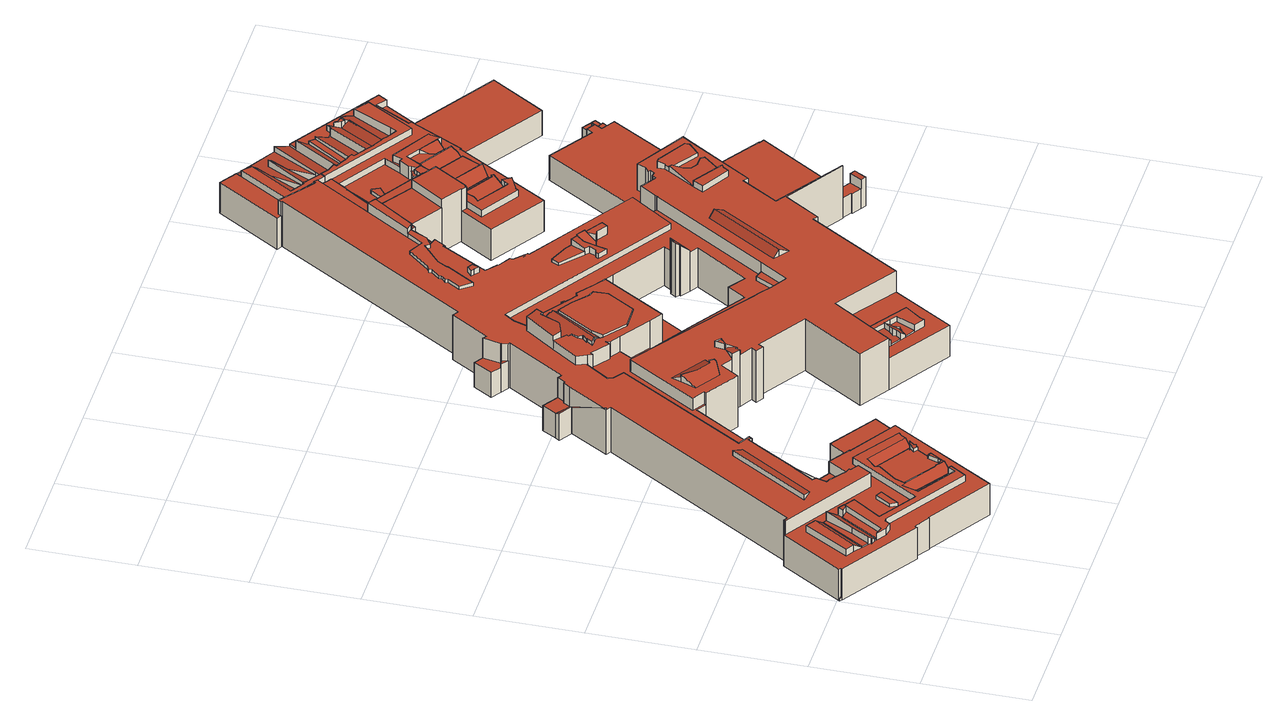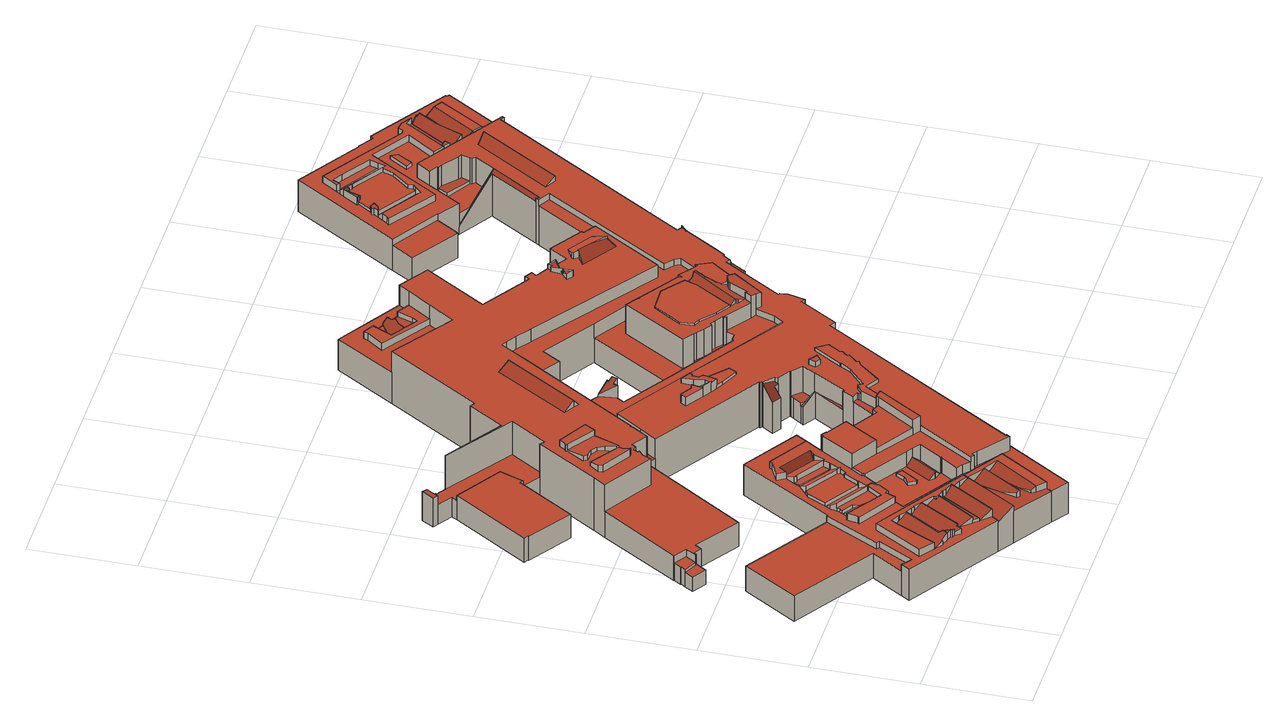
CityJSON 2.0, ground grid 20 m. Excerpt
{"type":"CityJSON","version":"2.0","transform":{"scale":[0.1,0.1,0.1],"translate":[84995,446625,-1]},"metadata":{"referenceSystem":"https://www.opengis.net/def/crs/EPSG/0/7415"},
"CityObjects":{
"building1":{"type":"Building","attributes":{"b3_bag_bag_overlap":0,"b3_dak_type":"slanted","b3_h_dak_50p":8.02,"b3_h_dak_70p":9.38,"b3_h_dak_max":13.81,"b3_h_dak_min":0.42,"b3_h_maaiveld":-0.437,"b3_kas_warenhuis":false,"b3_mutatie_ahn3_ahn4":false,"b3_opp_buitenmuur":9212.99,"b3_opp_dak_plat":9218.16,"b3_opp_dak_schuin":928.21,"b3_opp_grond":7167.7,"b3_opp_scheidingsmuur":0.06,"b3_reconstructie_onvolledig":false,"b3_rmse_lod12":2.47,"b3_rmse_lod13":1.22,"b3_rmse_lod22":0.344,"b3_val3dity_lod12":"[]","b3_val3dity_lod13":"[]","b3_val3dity_lod22":"[104,203]","b3_volume_lod12":66561.06,"b3_volume_lod13":62971.1,"b3_volume_lod22":58306.85,"geconstateerd":false,"oorspronkelijkbouwjaar":1928,"status":"Pand in gebruik"},"children":["building1-1"]},
"building1-1":{"type":"BuildingPart","parents":["building1"],"geometry":[{"type":"MultiSurface","lod":"2.2","boundaries":[[[0,1,2,3,4,5,6,7,8,9,10,11,12,13,14,15,16,17,18,19,20,21,22,23,24,25,26,27,28,29,30,31,32,33,34,35,36,37,38,39,40,41,42,43,44,45,46,47,48,49,50,51,52,53,54,55,56,57,58,59,60,61,62,63,64,65,66,67,68,69,70,71,72,73,74,75,76,77,78,79,80,81,82,83,84,85,86,87,88,89,90,91,92,93,94,95,96,97,98,99,100,101,102,103,104,105,106,107,108,109,110,111,112,113,114,115,116,117,118,119,120,121,122,123,124,125,126,127,128],[129,130,131,132,133,134,135,136,137,138,139,140,141,142]],[[143,144,145,146]],[[147,30,29,148,149]],[[149,148,150,151]],[[152,24,23,153]],[[154,155,156,157]],[[158,159,160,161,162]],[[163,11,10,161]],[[164,12,11,163]],[[162,161,10,9,165]],[[165,9,8,166]],[[166,8,7,167]],[[168,169,170,171]],[[172,173,174,175]],[[176,177,178,179]],[[167,7,6,180]],[[181,182,183,184]],[[184,183,185]],[[186,187,188,189]],[[190,191,187,186]],[[192,193,194,195]],[[196,197,198,199,200]],[[201,202,198,197]],[[203,127,126,204]],[[204,126,125,205]],[[206,1,0,207]],[[205,125,124,208]],[[209,210,211,212,213]],[[214,121,120,215,216]],[[217,208,124,123,218]],[[215,120,119,219]],[[219,119,118,220]],[[220,118,117,221]],[[222,223,224,225]],[[226,227,228,229]],[[229,228,230,231]],[[232,233,159,158]],[[207,0,128,234,235]],[[236,237,238,239]],[[240,77,76,241]],[[242,106,105,243]],[[244,245,246,247]],[[248,249,250,251]],[[251,250,252,253]],[[243,105,104,254]],[[254,104,103,255]],[[256,97,96,257]],[[258,259,257,260]],[[261,262,263,264]],[[264,263,99,98,265]],[[266,267,268,269]],[[253,252,270,271]],[[272,273,274,275]],[[276,100,99,263]],[[277,278,279,280]],[[281,282,283,284]],[[285,92,91,282,281]],[[265,98,97,256]],[[286,94,93,287]],[[287,93,92,285]],[[284,283,288,289,290]],[[291,84,83,292]],[[293,90,89,294]],[[295,296,297]],[[296,82,81,298]],[[299,300,301]],[[302,303,304,305]],[[306,307,308]],[[195,194,308]],[[78,307,306]],[[309,310,311]],[[312,313,314]],[[223,315,314]],[[316,317,318]],[[319,320,318,321]],[[322,58,57,323]],[[323,57,56,324]],[[325,68,67,326]],[[327,69,68,325]],[[328,329,70,69,327]],[[330,331,142,141,332]],[[333,334,335,336]],[[337,64,63,338]],[[339,340,341,342]],[[343,344,340,339]],[[326,67,66,345]],[[346,347,348,349]],[[349,348,140,139,350]],[[351,352,353]],[[354,355,356,357,358]],[[358,357,359]],[[360,324,56,55,361,362]],[[363,364,365,366]],[[367,49,48,368]],[[368,48,47,369]],[[369,47,46,370]],[[370,46,45,371]],[[371,45,44,372]],[[373,41,40,374]],[[375,43,42,376,377]],[[377,376,378,379,380]],[[381,39,38,382]],[[382,38,37,383]],[[384,385,386,387]],[[388,374,40,39,381]],[[151,150,32,31,389]],[[389,31,30,147]],[[390,35,34,391]],[[383,37,36,392]],[[393,25,24,152]],[[394,395,396,397]],[[398,399,400,401]],[[402,403,399,398,404]],[[405,135,134,347,346]],[[406,129,142,331]],[[350,139,138,407]],[[408,409,364,363]],[[410,137,136,411]],[[412,406,413,414,415]],[[411,136,135,405]],[[416,132,131,417]],[[417,131,130,418]],[[310,309,419]],[[420,421,422,423,424]],[[425,426,427,428]],[[429,133,132,416]],[[347,134,133,429]],[[430,431,432,433]],[[433,432,237,236]],[[407,138,137,410]],[[434,247,246,435,436]],[[437,13,12,164]],[[438,14,13,437,439]],[[439,437,160,159]],[[440,21,20,441]],[[442,440,395,394]],[[443,444,445,446,447]],[[448,449,450]],[[445,444,450]],[[451,452,453,454,455]],[[456,457,458,459]],[[338,63,62,460]],[[460,62,61,461]],[[462,463,259,258]],[[464,367,465,466]],[[467,468,50,49,367,464]],[[469,470,471,472]],[[473,71,70,329]],[[474,109,108,475]],[[476,477,317,316]],[[478,479,480]],[[481,482,483,484]],[[485,486,487]],[[484,488,487]],[[489,490,262,261,491]],[[492,322,315,223,222]],[[493,494,53,52,495]],[[496,497,498,499,500]],[[501,502,503,504]],[[505,506,507,508]],[[509,510,511,512]],[[513,514,515,516]],[[517,518,519,520]],[[521,522,523]],[[216,215,523]],[[524,525,208,217]],[[271,270,526,527]],[[528,529,526,270]],[[530,531,532]],[[533,111,110,534]],[[535,51,50,468]],[[536,537,538,539]],[[540,541,542,543,538]],[[544,545,546,547]],[[548,549,550,551]],[[551,550,545,544]],[[482,101,100,276,552]],[[553,337,554,555]],[[468,467,556]],[[557,558,531,530]],[[559,560,561,562]],[[562,561,563,564]],[[565,566,567,568]],[[569,570,571,572]],[[573,574,570,569]],[[575,576,577,578]],[[579,580,581]],[[578,577,581]],[[582,583,506,505]],[[584,585,586,587]],[[588,589,590,591]],[[592,593,589,588]],[[235,234,525,524]],[[234,128,127,203]],[[594,595,596,597]],[[376,42,41,373]],[[598,599,600,601]],[[602,60,59,603]],[[461,61,60,602]],[[604,605,606]],[[539,538,543,606]],[[379,378,607,608,609]],[[428,427,610,611]],[[612,221,117,116,227,226]],[[280,279,613,614]],[[615,616,617,618,619,620]],[[621,548,622,623]],[[624,625,626,627]],[[307,78,77,240]],[[628,629,630]],[[466,465,631,632]],[[475,108,107,633,634]],[[635,636,637,638]],[[638,637,639,640,641]],[[436,435,642,643,409,408]],[[409,643,644,645]],[[171,170,225,646]],[[646,225,224,647,648]],[[649,650,651,652]],[[653,654,655,656]],[[502,501,657]],[[357,356,249,248]],[[658,659,660,661]],[[662,663,664,665]],[[665,664,666,667]],[[667,666,668,669]],[[663,670,671,660]],[[472,471,670,663,662]],[[672,673,674,675]],[[676,677,678]],[[679,680,245,244]],[[681,682,683,684]],[[685,686,687,688]],[[689,690,547,691]],[[691,547,546,692,693]],[[694,695,696,697]],[[698,699,700,682,681]],[[701,702,703,704,705]],[[706,707,708,709]],[[709,708,710,711]],[[712,713,714,715]],[[716,717,718,713,712,719]],[[591,590,720,721]],[[722,723,724,725]],[[726,727,695,694]],[[728,729,616,615]],[[608,607,617,616]],[[512,511,730,731,732]],[[732,731,733,734]],[[731,730,735,156]],[[736,737,738,739]],[[740,741,742,576,575]],[[719,712,210,209]],[[693,692,743,744,745]],[[746,747,748,741,740]],[[455,454,749,750]],[[633,107,106,242]],[[751,752,477,476]],[[753,754,748,747]],[[725,724,747,746]],[[744,743,755,756]],[[754,757,486,758]],[[759,611,610,431,430]],[[760,761,762,678,763]],[[764,65,64,337,553]],[[765,766,767,683]],[[175,174,768,769]],[[770,771,639,637]],[[772,277,773,774]],[[774,773,771,770]],[[775,390,776,777]],[[641,640,614,778]],[[459,458,566,565]],[[779,780,781,782]],[[385,384,783,279]],[[783,384,784,785]],[[786,787,686,685]],[[758,486,485,742,741]],[[788,789,560,559]],[[790,521,791,792]],[[793,794,707,706]],[[795,796,797,798]],[[799,800,690,689]],[[552,276,541,540]],[[801,802,599,598]],[[803,804,805,806]],[[807,808,809,810]],[[239,238,811,812]],[[813,814,815]],[[200,199,815]],[[814,816,650,649,817]],[[818,806,805,819,820]],[[821,822,823,824]],[[825,826,827,822,821]],[[828,102,101,482,481]],[[829,830,831,832]],[[833,603,59,58,322,492]],[[555,554,603,833]],[[449,448,834,835,836]],[[837,838,457,456]],[[835,834,144,143]],[[839,447,446,840,841]],[[841,840,842,843]],[[844,845,846,847]],[[848,843,842,849,850]],[[851,726,852]],[[850,849,852]],[[282,91,90,293]],[[853,854,344,343]],[[855,856,854,853]],[[857,858,859,860,856,855]],[[860,861,856]],[[862,863,355,354]],[[864,865,866,863,862]],[[424,423,867,868]],[[812,811,869,870]],[[777,776,871,872]],[[872,871,441,873]],[[874,875,273,272]],[[415,414,804,803]],[[387,386,444,443]],[[876,877,878]],[[879,880,881]],[[882,883,881]],[[810,809,884,885,886]],[[886,885,887,888]],[[889,890,490,489]],[[623,622,884,809]],[[891,892,893,894]],[[890,889,895]],[[896,893,895]],[[292,83,82,296,295]],[[897,898,899,900]],[[901,291,898,897]],[[902,72,71,473]],[[903,902,904,905]],[[905,904,329,328]],[[894,893,896,906,605,604]],[[907,536,798,908]],[[909,910,800,799]],[[911,912,913,914]],[[915,114,113,916]],[[917,918,115,114,915]],[[495,52,51,535]],[[673,672,919]],[[363,247,434]],[[920,921,922,923,924]],[[924,923,529,925]],[[926,927,928,929]],[[642,435,929]],[[930,931,932,933,934]],[[934,933,787,786]],[[619,618,932,931]],[[518,935,936,937]],[[938,939,940]],[[937,936,940]],[[941,942,585,584]],[[652,651,942,941]],[[361,55,54,943]],[[362,361,944,945]],[[946,947,948]],[[870,869,494,493]],[[943,54,53,494]],[[949,950,951,952]],[[953,954,955]],[[956,957,955]],[[954,953,699,698]],[[958,959,960,961]],[[961,960,677,676]],[[962,963,964,959,958]],[[321,318,964,963]],[[965,966,963,962]],[[928,927,966,965]],[[927,926,320,319]],[[967,968,969,970,971]],[[972,973,969,968]],[[974,975,313,312]],[[971,970,975,974]],[[976,977,968,967]],[[820,978,510,509]],[[979,980,978,820]],[[414,413,978,819]],[[820,819,978,980,979]],[[981,982,983,984]],[[984,983,718,717]],[[985,986,987,988]],[[986,989,973,972]],[[352,351,324,360]],[[661,660,671,990,991]],[[675,674,992,993,994]],[[601,600,255,995]],[[995,255,103,102,828]],[[996,19,18,173,172]],[[648,647,989,986,985]],[[332,141,140,348]],[[763,678,334,333]],[[997,998,470,469,999]],[[998,997,858]],[[1000,629,628]],[[1001,1002,611,759]],[[769,768,1003,1004]],[[1005,1006,750,1007]],[[1008,1009,1010,1011,1012]],[[1007,750,749,1009,1008]],[[227,116,115,918]],[[1011,1010,918,917]],[[1013,1014,843,848]],[[1015,1016,447,839]],[[1017,705,704,1018,1019]],[[1020,28,27,396]],[[1021,22,21,440,442]],[[397,396,27,26,1022]],[[1022,26,25,393]],[[1023,957,956,1024,1025]],[[305,304,957,1023]],[[868,867,1026,1027]],[[500,499,916,1028]],[[1027,1026,403,402]],[[366,365,761,760]],[[645,644,762,761]],[[721,720,737,736]],[[508,507,1029,1030]],[[1031,807,1032,1006,1005]],[[792,791,221,612]],[[231,230,453,452]],[[1033,1034,1035,1036]],[[392,36,35,390,775]],[[153,23,22,1021]],[[173,18,17,1037]],[[1038,1039,636,635]],[[856,861,1040,341]],[[1041,145,1042]],[[1043,479,1042]],[[782,781,830,829]],[[568,567,1044,1045]],[[1045,1044,1034,1033]],[[180,6,5,1046]],[[1047,1048,1049,1050]],[[1006,1032,1048,1047]],[[1036,1035,452,451]],[[564,563,1051,1052]],[[1052,1051,267,266]],[[1053,1054,625,624]],[[1055,1056,1057,1058,532]],[[1059,1060,522,521,790]],[[993,992,1061]],[[888,887,463,462]],[[994,993,1062]],[[947,1063,1064]],[[1063,947,946,1065]],[[1019,1018,1066,1067]],[[656,655,1068,1069]],[[1069,1068,1054,1053]],[[260,257,96,95,1070]],[[1071,1072,1073,1074]],[[1075,1076,1072,1071]],[[1077,425,1002,1001]],[[157,156,735,331,330]],[[212,211,1078,1079]],[[1080,1081,1082,794,793]],[[213,212,1081,1080]],[[1082,1081,1083]],[[1084,1085,1086,1087,1088]],[[1089,1090,1086,1085]],[[1091,1092,1093,422,421]],[[817,649,587,1094]],[[202,201,1095]],[[827,826,1095]],[[1096,1097,1098,1099]],[[1099,1098,1100,1101]],[[1102,1103,1104,1105]],[[1106,15,14,438]],[[1107,1108,233,232]],[[1108,16,15,1106]],[[1037,17,16,1108,1107]],[[1109,73,72,902,903]],[[241,76,75,1110]],[[1110,75,74,169,168]],[[169,74,73,1109]],[[1111,1112,320]],[[1113,1114,1115,1116]],[[1116,1115,1117,879]],[[1118,688,687,1119,1120]],[[1121,1122,1123]],[[620,619,1123]],[[1124,1125,1126,1127]],[[1122,1121,1128]],[[1129,882,1128]],[[597,596,155,154]],[[734,733,1130,1131]],[[1131,1130,593,592]],[[275,274,1132,1133]],[[1133,1132,875,874]],[[1134,1135,1136,1137]],[[1138,1139,1093,1092]],[[1140,1141,1142,1143]],[[1144,1145,1141,1140]],[[1146,1147,1148,816,814,813]],[[785,784,1149,1150,1151]],[[778,614,613,1152]],[[1151,1150,1152]],[[1150,1149,1153,1154]],[[1154,1153,1016,1015]],[[1155,1156,931,930]],[[836,835,727,726,851]],[[1157,1158,1159,1160]],[[1158,1157,1161]],[[1120,1119,374,388]],[[1162,1163,574,573]],[[1160,1159,1163,1162]],[[847,846,1164,1165]],[[1165,1164,1166,1167]],[[908,798,797,303,302]],[[1167,1166,806,818]],[[682,700,1168,1169]],[[1169,1168,1170,1171]],[[873,441,20,19,996]],[[269,268,838,837]],[[1172,1089,426,425,1077]],[[1112,1111,752,751]],[[504,503,1173]],[[925,528,659,658]],[[697,696,1174,478]],[[1175,1176,1177]],[[478,1174,1177]],[[146,145,1041,1176,1175]],[[294,89,88,1178]],[[290,289,1179,1180]],[[1181,1182,1183,1184]],[[1185,1186,1187]],[[556,1188,1187]],[[1189,1190,556]],[[632,631,556,1191]],[[1192,1193,1186,1185]],[[1190,1189,1193,1192]],[[1194,1195,197,196]],[[634,633,802,801]],[[1196,1197,705,1017]],[[391,34,33,1198]],[[1198,33,32,150]],[[148,29,28,1020]],[[516,515,583,582]],[[499,498,1199,1200]],[[1067,1066,1201,1202]],[[1030,1029,1203,1204,1205]],[[1203,1029,1206]],[[1207,1208,1206]],[[1209,1210,1211,1212,1213]],[[1212,1211,1214,1215]],[[1216,1217,1218,1219]],[[1215,1214,1145,1144]],[[572,571,1220,1221]],[[1205,1204,935,518,517]],[[532,1058,723,722]],[[1050,1049,789,788]],[[1208,1207,182,181]],[[711,710,717,716]],[[301,300,558,557]],[[491,261,796,795]],[[372,44,43,375]],[[380,379,688,1118]],[[605,906,1222,1223]],[[1223,1222,1224]],[[1137,1136,1090,1089,1172]],[[832,831,1225,1226]],[[1226,1225,780,779]],[[1227,1228,1182,1181]],[[1229,112,111,533,1230]],[[1028,916,113,112,1229]],[[1230,533,177,176]],[[1231,1232,1039,1038]],[[1232,1231,1233]],[[1234,1235,1236,1237]],[[1127,1126,191,190]],[[1237,1236,1238]],[[179,178,1125,1124,1239]],[[1240,1241,766,765]],[[1242,757,754,753]],[[1243,1244,1056,1055]],[[1057,1056,1245]],[[1246,1247,1244,1243]],[[1171,1170,1248,1241,1240]],[[1241,1248,1247,1246]],[[1249,1250,1251,1252]],[[1025,1024,1250,1249]],[[1252,1251,1076,1075]],[[1253,1254,1255]],[[542,541,1255]],[[1256,911,580,579]],[[1254,1253,892,891]],[[418,130,129,406,412]],[[1257,1258,1135,1134]],[[1258,4,3,1087]],[[1259,1260,866,865]],[[669,668,1261,1262]],[[999,469,865,864]],[[1263,1264,1260,1259]],[[1262,1261,1264,1263]],[[1074,1073,1265]],[[684,683,767,1265]],[[480,479,1043,1266,1267]],[[1267,1266,1268,1269]],[[1269,1268,910,909]],[[189,188,1270,1235,1234]],[[1235,1270,278,277,772]],[[1271,1272,858,857]],[[1101,1100,1273,1274]],[[1275,1200,1199,808,807,1031]],[[1012,1011,1200,1275]],[[1276,1277,1272,1271]],[[715,714,1278,1279]],[[1280,1281,1085,1084]],[[1282,1283,1046,1284]],[[1284,1046,5,4,1258,1257]],[[1285,1286,1217,1216]],[[1004,1003,1286,1285]],[[1219,1218,1283,1282]],[[1143,1142,1287,1288]],[[1288,1287,1139,1138]],[[1213,1212,1092,1091]],[[401,400,1289,1290]],[[1290,1289,1291,1292]],[[404,398,421,420]],[[1279,1278,1281,1280]],[[923,922,1293,1294]],[[1295,1296,654,653]],[[627,626,1296,1295]],[[1070,95,94,286]],[[1297,1298,680,679]],[[1299,1300,950,949]],[[1202,1201,1301,1300,1299]],[[1300,1301,1302]],[[1303,1304,1302]],[[952,951,549,548,621]],[[877,876,1304,1303]],[[1305,85,84,291,901]],[[900,899,193,192]],[[1184,1183,1306,1307]],[[1094,587,586,1097,1096]],[[1274,1273,1195,1194]],[[1105,1104,1308,1309]],[[824,823,1310,1311]],[[1147,1146,1312]],[[826,825,1312]],[[1311,1310,1148,1147]],[[609,608,1114,1113]],[[1313,1314,729,728]],[[1315,1316,1314,1313]],[[497,1317,1318,1319]],[[1319,1318,1197,1196]],[[218,123,122,1320,1321]],[[1321,1320,1060,1059]],[[1320,122,121,214]],[[883,882,1129,1156,1155]],[[880,879,1117,1316,1315]],[[914,913,537,536,907]],[[488,484,483,912,911,1256]],[[756,755,703,702]],[[1322,1323,702,701]],[[1294,1293,1103,1102]],[[745,744,1324,1014,1013]],[[1014,1324,1323,1322]],[[1325,1326,921,920]],[[991,990,1326,1325]],[[1292,1291,1327,1328]],[[1328,1327,1210,1209]],[[1329,1330,1331,1332,1333]],[[1333,1332,845,844]],[[1307,1306,1331,1330]],[[1079,1078,1330,1329]],[[1221,1220,1334,1335]],[[1335,1334,939,938]],[[982,1336,595,594]],[[739,738,1336,982,981]],[[520,519,1337,1338]],[[1338,1337,514,513]],[[345,66,65,764]],[[289,288,1178,1339]],[[1339,1178,88,87,1179]],[[945,944,1228,1227]],[[529,528,925]],[[1180,1179,87,86,1340]],[[1340,86,85,1305]],[[1341,1342,1277,1276]],[[336,335,1342,1341]],[[298,81,80,1343]],[[1343,80,79,1344]],[[1344,79,78,306]],[[1239,1124,1317,497,496]],[[1345,2,1,206]],[[1088,1087,3,2,1345]],[[534,110,109,474]],[[342,341,1040,1346]],[[1309,1308,1298,1297]],[[1347,1348,977,976]],[[988,987,1348,1347]],[[389,147,149,151]],[[407,410,411,405,346,349,350]],[[160,437,164,163,161]],[[234,203,204,205,208,525]],[[310,628,630,311]],[[614,640,639,771,773,277,280]],[[758,741,748,754]],[[603,554,337,338,460,461,602]],[[329,904,902,473]],[[1254,891,894,604,606,543,542,1255]],[[363,434,436,408]],[[927,319,321,963,966]],[[414,819,805,804]],[[324,351,353,312,314,315,322,323]],[[989,647,224,223,314,313,975,970,969,973]],[[645,761,365,364,409]],[[762,644,643,642,929,928,965,962,958,961,676,678]],[[221,791,521,523,215,219,220]],[[453,230,228,227,918,1010,1009,749,454]],[[153,1021,442,394,397,1022,393,152]],[[341,340,344,854,856]],[[947,1064,1062,993,1061,948]],[[1063,1065,919,672,675,994,1062,1064]],[[1002,425,428,611]],[[1349,1000,628,310,419]],[[331,735,730,511,510,978,980,978,413,406]],[[587,649,652,941,584]],[[1108,1106,438,439,159,233]],[[1133,874,272,275]],[[1151,1152,613,279,783,785]],[[1016,1153,1149,784,384,387,443,447]],[[836,851,852,849,842,840,446,445,450,449]],[[374,1119,687,686,787,933,932,618,617,607,378,376,373]],[[316,1112,751,476]],[[504,1173,657,501]],[[146,1175,1177,1174,696,695,727,835,143]],[[1176,1041,1042,479,478,1177]],[[632,1350,556,467,464,466]],[[1190,1192,1185,1187,1351]],[[802,633,242,243,254,255,600,599]],[[148,1020,396,395,440,441,871,776,390,391,1198,150]],[[1050,788,559,562,564,1052,266,269,837,456,459,565,568,1045,1033,1036,451,455,750,1006,1047]],[[711,716,719,209,213,1080,793,706,709]],[[912,483,482,552,540,538,537,913]],[[1224,1222,906,896,895,889,489]],[[880,1315,1313,728,615,620,1123,1122,1128,882,881]],[[1223,1224,489,491,795,798,536,539,606,605]],[[1226,779,782,829,832]],[[1238,1236,1232,1233]],[[1057,1245,1242,753,747,724,723,1058]],[[1171,1240,765,683,682,1169]],[[1241,1246,1243,1055,532,531,558,300,766]],[[1074,1265,767,766,300,299,1071]],[[892,1253,1255,541,276,263,262,490,890,895,893]],[[1258,1087,1086,1090,1136,1135]],[[1262,1263,1259,865,469,472,662,665,667,669]],[[1264,1261,668,666,664,663,660,659,528,270,252,250,249,356,355,863,866,1260]],[[684,1265,1073,1072,1076,1251,1250,1024,956,955,954,698,681]],[[1012,1275,1031,1005,1007,1008]],[[1235,772,774,770,637,636,1039,1232,1236]],[[1319,1196,1017,1019,1067,1202,1299,949,952,621,623,809,808,1199,498,497]],[[1200,1011,917,915,916,499]],[[1219,1282,1284,1257,1134,1137,1172,1077,1001,759,430,433,236,239,812,870,493,495,535,468,556,1187,1186,1193,1189,556,631,465,367,368,369,370,371,372,375,377,380,1118,1120,388,381,382,383,392,775,777,872,873,996,172,175,769,1004,1285,1216],[1349,419,309,311,630,629,1000],[1210,1327,1291,1289,400,399,403,1026,867,423,422,1093,1139,1287,1142,1141,1145,1214,1211],[948,1061,992,674,673,919,1065,946]],[[1283,1218,1217,1286,1003,768,174,173,1037,1107,232,158,162,165,166,167,180,1046]],[[1092,1212,1215,1144,1140,1143,1288,1138]],[[404,420,424,868,1027,402]],[[627,1295,653,656,1069,1053,624]],[[1303,1302,1301,1201,1066]],[[877,1303,1066,1018,878]],[[193,899,898,291,292,295,297]],[[1274,1194,196,200,815,814,817,1094,1096,1099,1101]],[[826,1312,1146,813,815,199,198,202,1095]],[[1311,1147,1312,825,821,824]],[[1156,1129,1128,1121,1123,619,931]],[[1323,1324,744,756,702]],[[1320,214,216,523,522,1060]],[[883,1155,930,934,786,685,688,379,609,1113,1116,879,881]],[[1316,1117,1115,1114,608,616,729,1314]],[[914,907,908,302,305,1023,1025,1249,1252,1075,1071,299,301,557,530,532,722,725,746,740,575,578,581,580,911]],[[488,1256,579,581,577,576,742,485,487]],[[703,755,743,692,546,545,550,549,951,950,1300,1302,1304,876,878,1018,704],[626,625,1054,1068,655,654,1296]],[[745,1013,848,850,852,726,694,697,478,480,1267,1269,909,799,689,691,693]],[[1317,1124,1127,190,186,189,1234,1237,1238,1233,1231,1038,635,638,641,778,1152,1150,1154,1015,839,841,843,1014,1322,701,705,1197,1318]],[[925,658,661,991,1325,920,924]],[[1328,1209,1213,1091,421,398,401,1290,1292]],[[1112,316,318,320]],[[1221,1335,1208,181,184,185,710,708,707,794,1082,1083,1161,1157,1160,1162,573,569,572]],[[1335,938,940,936,935,1204,1203,1206,1208]],[[1336,738,737,720,590,589,593,1130,733,731,156,155,596,595]],[[1338,513,516,582,505,508,1030,1205,517,520]],[[514,1337,519,518,937,940,939,1334,1220,571,570,574,1163,1159,1158,1161,1083,1081,212,1079,1329,1333,844,847,1165,1167,818,820,979,820,509,512,732,734,1131,592,588,591,721,736,739,981,984,717,710,185,183,182,1207,1206,1029,507,506,583,515]],[[345,764,553,555,833,492,222,225,170,169,1109,903,905,328,327,325,326],[875,1132,274,273],[1298,1308,1104,1103,1293,922,921,1326,990,671,670,471,470,998,858,1272,1277,1342,335,334,678,677,960,959,964,318,317,477,752,1111,320,926,929,435,246,245,680]],[[1178,288,283,282,293,294]],[[1339,1179,289]],[[1228,944,361,943,494,869,811,238,237,432,431,610,427,426,1089,1085,1281,1278,714,713,718,983,982,594,597,154,157,330,332,348,347,429,416,417,418,412,415,803,806,1166,1164,846,845,1332,1331,1306,1183,1182]],[[529,923,1294,527,526]],[[1344,306,308,194,193,297,296,298,1343]],[[1239,496,500,1028,1229,1230,176,179]],[[988,1347,976,967,971,974,312,353,352,360,362,945,1227,1181,1184,1307,1330,1078,211,210,712,715,1279,1280,1084,1088,1345,206,207,235,524,217,218,1321,1059,790,792,612,226,229,231,452,1035,1034,1044,567,566,458,457,838,268,267,1051,563,561,560,789,1049,1048,1032,807,810,886,888,462,258,260,1070,286,287,285,281,284,290,1180,1340,1305,901,897,900,192,195,308,307,240,241,1110,168,171,646,648,985],[1173,503,502,657],[1148,1310,823,822,827,1095,201,197,1195,1273,1100,1098,1097,586,585,942,651,650,816],[780,1225,831,830,781]],[[534,474,475,634,801,598,601,995,828,481,484,487,486,757,1242,1245,1056,1244,1247,1248,1170,1168,700,699,953,955,957,304,303,797,796,261,264,265,256,257,259,463,887,885,884,622,548,551,544,547,690,800,910,1268,1266,1043,1042,145,144,834,448,450,444,386,385,279,278,1270,188,187,191,1126,1125,178,177,533]],[[1346,1040,861,860,859,858,997,999,864,862,354,358,359,1352]],[[1309,1297,679,244,247,363,366,760,763,333,336,1341,1276,1271,857,855,853,343,339,342,1346,1352,359,357,248,251,253,271,527,1294,1102,1105]],[[1348,987,986,972,968,977]]],"semantics":{"surfaces":[{"type":"GroundSurface"},{"type":"WallSurface","on_footprint_edge":false},{"type":"WallSurface","on_footprint_edge":true},{"type":"RoofSurface"}],"values":[0,1,2,1,2,1,1,2,2,2,2,2,1,1,1,2,1,1,1,1,1,1,1,2,2,2,2,1,2,2,2,2,2,1,1,1,1,2,1,2,2,1,1,1,2,2,2,1,1,2,1,1,1,2,1,1,2,2,2,2,1,2,2,1,2,1,1,1,1,2,1,1,1,1,1,2,2,2,2,2,2,1,2,1,1,2,1,2,1,1,1,2,1,2,2,2,2,2,2,2,1,2,2,1,2,2,2,2,2,2,1,1,1,2,2,2,1,2,1,2,2,2,1,1,1,2,2,1,1,2,1,2,2,1,2,1,1,1,1,1,1,2,2,1,1,2,1,2,2,1,1,1,1,1,1,1,2,1,1,1,1,1,1,1,1,1,1,1,1,2,2,1,1,1,1,1,2,1,1,1,1,1,1,1,1,1,1,1,1,1,1,1,1,2,1,2,1,2,2,1,1,1,1,2,1,1,1,1,2,1,1,2,1,1,1,1,1,1,1,1,1,1,1,1,1,1,1,1,1,1,1,1,1,1,1,1,1,1,1,1,1,1,1,1,1,1,1,1,1,1,1,1,1,1,1,1,2,1,1,1,1,1,1,1,2,1,1,1,1,1,1,1,1,1,1,1,1,1,1,1,1,1,1,1,1,1,1,1,1,1,1,1,1,1,2,1,2,1,1,1,1,1,1,1,1,1,1,2,1,1,1,1,1,1,1,1,1,1,1,1,1,1,1,1,1,1,1,1,1,1,1,2,1,1,2,1,1,1,1,1,1,2,2,2,1,1,1,1,1,1,1,1,1,1,1,1,1,1,2,1,1,1,2,1,1,1,1,1,1,1,1,1,1,1,1,1,1,1,1,1,1,1,1,1,1,1,1,1,1,1,1,2,2,1,2,1,1,1,1,1,1,1,1,1,2,1,1,1,1,2,2,2,2,1,1,1,1,1,1,1,1,1,1,1,1,1,2,2,2,1,1,1,1,1,1,1,2,1,1,1,1,1,1,1,1,1,1,1,1,1,1,1,1,2,1,1,1,1,1,1,1,1,1,1,1,1,1,1,1,1,1,2,1,2,2,2,2,2,2,1,1,1,1,1,1,1,1,1,1,1,1,1,1,1,1,1,1,1,1,1,1,1,1,1,1,1,1,1,1,1,1,1,1,1,1,1,2,1,1,1,1,1,1,1,1,1,2,1,1,1,1,1,1,1,1,1,1,1,2,2,2,1,1,1,1,1,1,1,1,1,1,1,1,1,1,1,1,1,1,2,1,1,1,1,1,1,1,2,2,1,1,1,1,1,1,1,1,1,1,1,1,1,1,1,1,1,1,1,1,1,2,1,2,1,1,1,1,1,1,1,1,1,1,1,1,1,1,1,1,1,1,1,1,2,1,1,1,1,1,1,1,1,1,1,1,1,1,2,1,1,1,1,1,1,1,2,1,1,1,1,1,1,1,1,1,1,1,1,1,1,2,1,2,1,1,1,1,1,1,1,1,1,1,1,1,1,1,1,1,1,1,1,1,1,1,1,2,1,2,1,1,2,2,1,1,2,2,2,1,2,2,2,1,1,1,1,3,3,3,3,3,3,3,3,3,3,3,3,3,3,3,3,3,3,3,3,3,3,3,3,3,3,3,3,3,3,3,3,3,3,3,3,3,3,3,3,3,3,3,3,3,3,3,3,3,3,3,3,3,3,3,3,3,3,3,3,3,3,3,3,3,3,3,3,3,3,3,3,3,3,3,3,3,3,3,3,3,3,3,3,3,3,3,3,3,3,3,3,3,3,3,3,3,3,3,3,3,3,3]}}]}
},
"vertices":[
[732,945,6],[735,943,6],[733,940,6],[941,808,6],[957,798,6],[959,796,6],[1085,994,6],[1169,939,6],[1177,951,6],[1192,942,6],[1195,947,6],[1208,967,6],[1234,950,6],[1223,934,6],[1217,925,6],[1218,925,6],[1209,911,6],[1210,910,6],[1116,763,6],[1101,740,6],[1026,623,6],[1058,602,6],[1064,598,6],[1133,706,6],[1215,652,6],[1214,651,6],[1223,646,6],[1129,501,6],[1123,491,6],[1151,473,6],[1161,467,6],[1146,444,6],[1137,450,6],[1119,461,6],[1120,463,6],[1102,475,6],[1101,473,6],[989,545,6],[946,478,6],[937,484,6],[824,306,6],[752,192,6],[629,270,6],[573,306,6],[649,424,6],[556,483,6],[551,474,6],[536,483,6],[542,492,6],[518,507,6],[503,517,6],[481,531,6],[458,496,6],[396,536,6],[377,548,6],[306,436,6],[302,430,6],[243,337,6],[310,295,6],[351,268,6],[377,309,6],[378,308,6],[379,310,6],[469,252,6],[442,210,6],[314,8,6],[191,85,6],[190,84,6],[161,103,6],[157,97,6],[7,193,6],[3,196,6],[4,198,6],[79,316,6],[82,313,6],[84,317,6],[91,313,6],[331,690,6],[322,696,6],[367,769,6],[366,770,6],[342,785,6],[347,793,6],[364,820,6],[394,801,6],[402,796,6],[472,907,6],[469,909,6],[454,919,6],[436,931,6],[458,967,6],[475,956,6],[482,951,6],[528,1024,6],[539,1017,6],[779,1393,6],[777,1394,6],[768,1399,6],[847,1522,6],[879,1501,6],[955,1453,6],[987,1433,6],[1166,1320,6],[1155,1303,6],[1117,1243,6],[1275,1142,6],[1209,1039,6],[1048,1142,6],[1046,1143,6],[935,965,6],[829,1032,6],[869,1095,6],[870,1096,6],[831,1121,6],[769,1160,6],[763,1151,6],[736,1109,6],[722,1087,6],[684,1028,6],[708,1013,6],[704,1007,6],[694,992,6],[689,985,6],[689,984,6],[713,969,6],[721,965,6],[729,978,6],[745,968,6],[731,946,6],[620,616,6],[721,551,6],[743,586,6],[776,564,6],[842,666,6],[826,676,6],[808,688,6],[810,691,6],[804,696,6],[811,706,6],[818,702,6],[823,710,6],[831,723,6],[729,788,6],[1030,1161,78],[1030,1161,72],[1034,1166,72],[1034,1166,78],[1161,467,67],[1151,473,47],[1151,473,67],[1137,450,48],[1137,450,67],[1215,652,57],[1133,706,57],[608,862,89],[608,862,64],[666,826,64],[666,826,89],[1197,946,58],[1197,946,42],[1197,946,37],[1195,947,37],[1195,947,58],[1208,967,37],[1234,950,36],[1192,942,58],[1177,951,58],[1169,939,58],[82,313,101],[82,313,72],[254,205,72],[254,205,102],[1116,763,118],[1116,763,61],[1020,820,61],[1020,820,117],[878,1089,118],[878,1089,72],[880,1092,72],[880,1092,118],[1085,994,58],[541,851,129],[541,851,121],[541,853,121],[541,853,128],[529,861,121],[938,1016,86],[938,1016,72],[968,1031,72],[968,1031,86],[935,1011,86],[935,1011,72],[373,774,101],[373,774,59],[329,706,99],[329,706,101],[771,833,115],[771,833,102],[771,833,94],[773,853,110],[773,853,119],[774,831,102],[774,831,93],[745,968,72],[729,978,72],[721,965,88],[735,943,102],[732,945,102],[713,969,89],[515,888,132],[515,888,102],[472,829,102],[472,829,121],[472,829,131],[694,992,49],[704,1007,43],[704,1007,49],[713,969,102],[689,984,102],[708,1013,43],[684,1028,62],[722,1087,62],[309,293,72],[309,293,48],[271,232,48],[271,232,72],[736,1109,102],[736,1109,92],[722,1113,89],[722,1113,102],[724,1117,89],[724,1117,102],[1185,926,58],[1185,926,43],[731,946,99],[731,946,102],[700,522,116],[700,522,89],[459,688,89],[459,688,115],[331,690,101],[91,313,101],[1209,1039,59],[1275,1142,60],[193,219,86],[193,219,72],[173,232,72],[173,232,86],[270,167,86],[270,167,79],[298,201,78],[298,201,86],[296,209,78],[296,209,86],[1117,1243,59],[1155,1303,59],[768,1399,72],[777,1394,72],[781,1401,102],[781,1401,72],[777,1394,102],[873,1491,72],[873,1491,71],[879,1501,71],[879,1501,72],[847,1522,72],[624,1066,108],[624,1066,102],[617,1060,102],[617,1060,108],[301,214,78],[301,214,86],[205,159,79],[205,159,72],[212,146,72],[212,146,79],[955,1453,74],[969,1064,74],[969,1064,72],[975,1075,72],[975,1075,74],[475,956,101],[475,956,59],[467,923,59],[467,923,101],[482,951,101],[539,1017,101],[528,1024,101],[467,921,59],[467,921,65],[467,921,101],[394,801,59],[364,820,59],[458,967,59],[436,931,59],[347,793,59],[347,793,58],[362,781,59],[342,785,63],[1020,1277,86],[1009,1283,73],[1009,1283,86],[1066,1235,86],[1066,1235,72],[1123,1327,72],[1123,1327,86],[322,696,105],[322,696,101],[326,702,101],[905,653,117],[905,653,131],[925,642,117],[236,338,102],[236,338,48],[285,307,48],[309,293,22],[62,186,86],[62,186,72],[77,175,72],[131,259,73],[131,259,72],[77,175,74],[310,295,22],[243,337,96],[302,430,95],[161,103,72],[190,84,73],[157,97,73],[7,193,72],[7,193,12],[729,788,89],[729,788,60],[831,723,89],[123,144,86],[123,144,72],[139,142,72],[139,142,86],[442,210,59],[469,252,59],[244,118,87],[244,118,75],[249,133,75],[249,133,86],[298,83,87],[298,83,74],[191,85,73],[826,676,93],[826,676,89],[823,710,89],[823,710,116],[818,702,115],[298,436,101],[298,436,102],[261,378,102],[322,107,87],[322,107,79],[262,146,79],[262,146,86],[262,146,88],[262,145,86],[302,430,102],[306,436,89],[306,436,102],[170,228,86],[170,228,75],[122,153,75],[122,153,86],[518,507,116],[542,492,116],[536,483,116],[551,474,116],[556,483,116],[649,424,116],[752,192,72],[824,306,72],[573,306,116],[629,270,73],[629,270,116],[642,290,73],[642,290,86],[642,290,116],[937,484,117],[946,478,117],[989,545,117],[993,1090,78],[993,1090,72],[1001,1096,72],[1001,1096,78],[824,306,117],[1146,444,68],[1102,475,48],[1120,463,48],[1101,473,118],[1214,651,57],[1041,556,57],[1041,556,47],[1129,501,47],[1129,501,57],[1033,674,119],[1033,674,117],[1055,708,117],[1055,708,127],[1036,672,130],[1036,672,117],[1033,674,130],[808,688,113],[620,616,59],[811,706,122],[156,229,86],[156,229,75],[804,696,120],[810,691,113],[620,616,89],[554,657,59],[554,657,64],[554,657,89],[776,564,89],[743,586,89],[721,551,89],[895,659,117],[979,709,130],[979,709,118],[979,709,117],[967,689,117],[967,689,130],[790,539,98],[790,539,89],[774,544,89],[774,544,98],[842,666,89],[726,504,116],[726,504,89],[700,523,89],[700,523,116],[173,232,87],[161,240,72],[161,240,87],[1223,934,37],[1217,925,42],[1223,934,42],[1058,602,46],[1026,623,46],[1058,602,57],[1019,1132,78],[1019,1132,72],[1019,1132,71],[954,1173,71],[954,1173,78],[1026,1143,72],[1026,1143,80],[1020,1134,72],[722,1119,110],[722,1119,102],[722,1119,89],[726,1121,89],[726,1121,110],[603,1031,108],[603,1031,102],[619,1010,102],[619,1010,109],[379,310,59],[378,308,59],[838,1357,102],[838,1357,72],[518,507,126],[521,516,116],[521,516,126],[503,517,127],[503,517,115],[340,96,87],[340,96,72],[358,125,72],[358,125,87],[3,196,9],[935,965,72],[1046,1143,72],[46,196,86],[46,196,72],[1008,1207,86],[1045,1183,86],[1045,1183,87],[987,1433,72],[987,1433,68],[978,1420,68],[978,1420,72],[996,1402,71],[996,1402,72],[994,1403,72],[978,1420,88],[888,1476,85],[888,1476,72],[873,1491,85],[310,295,72],[396,536,115],[396,536,89],[458,496,115],[922,1155,119],[922,1155,90],[873,1186,90],[873,1186,102],[873,1186,120],[245,450,113],[245,450,102],[148,297,102],[148,297,113],[612,801,125],[612,801,121],[584,825,121],[584,825,125],[594,666,121],[594,666,59],[670,787,59],[670,787,121],[613,750,124],[613,750,121],[626,771,121],[626,771,124],[504,748,125],[504,748,121],[545,716,121],[545,716,125],[683,1027,62],[683,1027,47],[698,1013,48],[713,963,102],[713,963,94],[301,214,70],[315,227,86],[375,167,78],[375,167,70],[1002,1286,86],[1002,1286,77],[987,1296,86],[869,1095,72],[829,1032,72],[481,531,115],[896,1354,86],[896,1354,84],[894,1356,85],[894,1356,86],[899,1364,85],[899,1364,80],[899,1364,62],[894,1356,62],[986,1261,72],[986,1261,59],[968,1232,59],[968,1232,72],[879,1331,72],[879,1331,59],[987,1263,59],[987,1263,72],[955,1453,85],[442,210,72],[350,267,59],[350,267,72],[527,535,116],[1002,1287,86],[1002,1287,77],[639,1095,108],[639,1095,102],[640,1090,102],[640,1090,108],[625,1074,102],[625,1074,108],[654,1065,109],[654,1065,102],[653,1066,102],[653,1066,109],[481,772,127],[481,772,121],[483,771,121],[483,771,128],[489,780,128],[489,780,121],[945,1324,87],[945,1324,72],[940,1327,75],[940,1327,87],[924,1333,88],[924,1333,87],[925,1333,87],[624,797,125],[624,797,121],[714,882,108],[714,882,102],[756,846,102],[756,846,109],[611,822,121],[611,822,63],[604,828,63],[604,828,121],[617,826,121],[617,826,63],[592,859,89],[592,859,64],[606,859,64],[606,859,89],[1098,1249,72],[1098,1249,59],[1136,1317,59],[1136,1317,72],[377,309,59],[351,268,59],[864,1377,87],[864,1377,86],[866,1375,86],[666,276,73],[666,276,76],[666,276,86],[746,492,89],[746,492,98],[722,1087,102],[914,1114,72],[914,1114,73],[688,263,88],[688,263,75],[688,263,73],[697,258,73],[697,258,75],[697,258,79],[879,1331,91],[868,1338,72],[868,1338,91],[908,1251,66],[908,1251,59],[901,1264,59],[901,1264,66],[817,514,131],[817,514,117],[836,501,117],[525,514,116],[525,514,126],[1048,1142,59],[1048,1142,72],[906,1101,86],[906,1101,85],[908,1100,85],[908,1100,86],[908,1100,73],[913,1112,73],[913,1112,86],[161,240,71],[156,229,70],[153,230,72],[153,230,75],[271,232,102],[256,242,48],[256,242,102],[769,874,109],[769,874,102],[758,881,102],[758,881,109],[896,1263,66],[896,1263,59],[876,1233,59],[876,1233,66],[266,438,102],[365,157,86],[365,157,78],[373,152,78],[373,152,84],[356,126,87],[356,126,78],[354,127,78],[354,127,87],[354,126,79],[354,126,87],[351,128,79],[351,128,87],[356,126,72],[373,152,72],[476,539,126],[476,539,115],[478,543,115],[478,543,129],[101,159,77],[101,159,72],[105,156,72],[155,165,86],[155,165,72],[1065,1362,88],[1065,1362,86],[1059,1353,86],[1059,1353,88],[765,273,87],[765,273,72],[673,336,73],[673,336,86],[974,1229,86],[974,1229,72],[968,1232,86],[955,1212,59],[955,1212,86],[965,1195,87],[965,1195,78],[983,1223,78],[983,1223,86],[1079,1357,81],[1079,1357,72],[1065,1362,72],[944,1194,86],[944,1194,78],[944,1194,59],[936,1182,59],[936,1182,86],[507,830,136],[507,830,121],[523,865,118],[523,865,135],[527,862,121],[527,862,136],[525,881,102],[525,881,89],[537,917,89],[537,917,102],[535,875,136],[535,875,121],[535,875,89],[525,881,134],[604,827,63],[604,827,121],[962,1312,86],[962,1312,81],[965,1317,81],[965,1317,86],[966,1194,87],[966,1194,78],[693,272,88],[693,272,76],[649,802,59],[649,802,63],[649,802,121],[645,805,63],[645,805,121],[666,826,59],[588,838,121],[588,838,63],[590,840,63],[590,840,121],[946,1323,87],[946,1323,76],[946,1323,71],[955,1208,59],[955,1208,78],[955,1208,87],[958,1320,86],[958,1320,85],[958,1320,76],[742,1154,88],[742,1154,111],[98,281,86],[98,281,72],[1004,1392,84],[1004,1392,78],[938,1201,59],[938,1201,78],[1004,1392,72],[996,1402,78],[746,492,116],[106,157,86],[106,157,75],[106,157,72],[105,156,86],[314,8,73],[1055,1358,86],[1055,1358,72],[1059,1353,78],[1012,804,61],[1012,804,117],[964,1065,85],[964,1065,74],[969,1064,86],[966,1067,74],[966,1067,86],[1102,475,118],[973,560,47],[973,560,117],[914,1114,86],[656,1030,113],[656,1030,102],[646,1021,102],[646,1021,113],[993,1090,88],[931,1130,78],[931,1130,87],[742,243,87],[742,243,72],[647,1099,108],[647,1099,102],[683,1027,102],[720,1090,65],[720,1090,102],[505,827,136],[505,827,121],[812,1395,86],[812,1395,72],[890,1346,72],[890,1346,86],[981,1247,86],[981,1247,72],[1103,1246,72],[1103,1246,59],[496,693,89],[496,693,63],[512,720,63],[512,720,89],[786,1242,102],[786,1242,89],[856,1350,91],[856,1350,102],[374,555,89],[374,555,115],[782,867,124],[782,867,121],[780,863,121],[782,867,102],[769,874,122],[512,720,121],[570,682,63],[570,682,121],[804,837,120],[804,837,102],[825,824,102],[825,824,120],[794,835,121],[794,835,106],[794,835,102],[1166,1320,72],[653,1017,113],[653,1017,102],[661,1010,102],[661,1010,113],[351,268,72],[1029,1155,72],[1029,1155,78],[1029,1155,88],[618,1055,108],[618,1055,102],[954,1173,86],[953,1174,71],[953,1174,86],[963,1192,85],[963,1192,86],[452,757,121],[452,757,89],[486,732,89],[486,732,121],[963,1192,87],[964,1192,86],[964,1192,87],[966,1194,88],[965,1193,87],[317,71,87],[317,71,74],[324,85,87],[324,85,74],[330,81,87],[330,81,73],[330,81,72],[324,85,72],[324,85,73],[324,107,88],[324,107,79],[332,101,88],[332,101,87],[332,101,79],[1023,658,117],[1023,658,130],[398,540,89],[398,540,115],[1017,630,46],[1017,630,117],[1026,623,117],[223,188,79],[223,188,72],[875,1292,59],[875,1292,71],[884,1283,59],[710,299,86],[710,299,88],[712,298,86],[722,292,77],[722,292,86],[856,1350,72],[850,1355,72],[850,1355,102],[847,1351,72],[847,1351,102],[895,1469,79],[895,1469,73],[911,1452,88],[911,1452,74],[864,1378,79],[864,1378,87],[886,1443,74],[864,1378,63],[384,786,101],[384,786,59],[381,787,59],[381,787,101],[394,801,101],[4,198,9],[4,198,72],[8,196,12],[8,196,72],[864,1377,63],[896,1354,87],[890,1346,87],[1057,1203,86],[1057,1203,72],[927,1339,87],[927,1339,67],[911,1344,75],[911,1344,87],[769,1160,102],[831,1121,101],[763,1151,102],[763,1151,92],[453,527,115],[378,160,85],[378,160,72],[384,169,72],[384,169,75],[384,169,86],[375,167,87],[138,255,72],[138,255,73],[138,255,92],[160,241,72],[718,246,87],[718,246,75],[718,246,72],[738,234,72],[738,234,87],[504,748,115],[504,747,115],[504,747,121],[494,759,126],[494,759,121],[499,754,121],[722,896,108],[722,896,102],[377,548,89],[283,449,89],[283,449,102],[417,587,115],[417,587,125],[424,605,115],[855,1297,91],[855,1297,59],[859,1300,59],[859,1300,91],[1080,1358,72],[1080,1358,80],[1094,1348,72],[1096,1347,71],[1096,1347,72],[93,164,84],[93,164,72],[91,162,72],[91,162,84],[89,167,88],[89,167,74],[89,167,72],[111,202,87],[111,202,74],[216,290,102],[216,290,53],[216,290,48],[217,293,48],[217,293,102],[265,262,57],[265,262,48],[211,299,102],[211,299,48],[211,273,102],[211,273,54],[570,682,59],[571,684,121],[571,684,59],[586,844,121],[586,844,89],[585,840,89],[585,840,121],[257,245,102],[257,245,58],[249,247,58],[249,247,102],[257,245,48],[374,154,72],[374,154,84],[471,550,115],[471,550,125],[471,550,130],[1155,1303,72],[1101,740,118],[334,88,80],[334,88,72],[340,96,88],[808,521,117],[756,486,116],[756,486,98],[1002,795,61],[1002,795,117],[730,1156,120],[730,1156,110],[742,1154,120],[747,1153,120],[747,1153,89],[749,1157,89],[749,1157,102],[749,1157,120],[954,1198,87],[954,1198,86],[937,1145,86],[937,1145,78],[936,1182,91],[854,1234,59],[854,1234,90],[1123,491,47],[1064,598,57],[1223,646,57],[1096,1347,86],[1059,1272,67],[1059,1272,86],[1030,669,117],[1030,669,130],[831,1121,119],[556,842,121],[556,842,125],[786,1242,121],[730,1156,102],[703,1119,110],[703,1119,102],[709,1110,102],[709,1110,110],[1210,910,58],[897,1081,86],[897,1081,74],[249,133,72],[1034,1166,71],[1035,1168,72],[1045,1183,72],[665,1086,102],[665,1086,109],[959,796,61],[710,1125,110],[710,1125,102],[683,1140,102],[683,1140,109],[626,1070,102],[626,1070,108],[895,1241,66],[895,1241,59],[1032,1372,86],[1032,1372,72],[1032,1372,68],[987,1296,68],[669,1002,102],[669,1002,47],[490,562,115],[467,547,127],[417,587,130],[442,564,127],[405,557,115],[841,1242,72],[841,1242,90],[886,1225,59],[886,1225,66],[779,1393,102],[1021,1278,86],[1021,1278,85],[1063,1346,84],[1063,1346,86],[1034,1268,86],[1034,1268,76],[790,539,117],[436,780,102],[436,780,121],[484,819,134],[484,819,121],[484,819,115],[494,811,121],[919,776,102],[919,776,89],[919,776,59],[941,808,59],[941,808,102],[934,763,89],[934,763,59],[1011,761,129],[1011,761,125],[1011,761,117],[756,846,116],[788,834,102],[763,840,116],[763,840,102],[759,827,102],[759,827,114],[755,826,102],[755,826,113],[397,188,86],[397,188,72],[403,193,72],[403,193,86],[1218,925,42],[1209,911,58],[1209,911,43],[79,316,72],[84,317,101],[116,269,72],[116,269,86],[678,306,86],[678,306,77],[684,316,78],[684,316,86],[710,299,77],[673,336,116],[706,385,73],[706,385,116],[722,274,75],[722,274,70],[708,265,75],[882,1091,86],[882,1091,72],[860,1057,72],[860,1057,86],[722,287,75],[722,292,75],[632,815,63],[632,815,121],[236,182,72],[236,182,79],[937,767,117],[937,767,59],[935,762,59],[935,762,117],[1017,770,128],[1017,770,117],[1079,750,132],[1079,750,118],[1023,783,117],[1023,783,132],[1080,742,131],[1080,742,118],[798,857,124],[798,857,120],[798,857,102],[926,1135,77],[926,1135,86],[926,1135,89],[924,1132,86],[934,1147,78],[934,1147,86],[736,283,86],[736,283,75],[495,802,124],[495,802,121],[489,790,121],[489,790,125],[491,807,121],[489,781,128],[489,781,121],[491,740,89],[491,740,121],[492,733,89],[492,733,121],[1054,1365,72],[1054,1365,86],[1053,1369,72],[1053,1369,86],[934,763,117],[174,294,102],[1008,1207,78],[1013,1179,78],[1013,1179,71],[1011,1192,78],[454,919,59],[469,909,65],[469,909,101],[418,707,102],[418,707,89],[413,718,89],[413,718,102],[527,537,127],[527,537,116],[527,536,116],[527,535,102],[541,547,116],[541,547,128],[527,535,128],[529,555,129],[529,555,116],[769,810,112],[769,810,102],[935,1179,91],[935,1179,86],[1119,461,48],[801,1232,89],[801,1232,104],[826,1252,56],[826,1252,90],[556,842,120],[512,772,120],[512,772,125],[555,843,121],[544,849,121],[544,849,131],[1016,738,126],[1016,738,117],[1016,757,117],[1016,757,125],[1016,757,129],[1066,724,118],[1066,724,125],[1001,785,117],[1001,785,61],[993,786,61],[993,786,117],[475,760,121],[475,760,128],[862,1375,63],[862,1375,86],[834,1392,86],[666,1024,102],[666,1024,113],[436,694,102],[436,694,89],[870,1096,118],[869,1095,118],[895,1079,86],[895,1079,73],[886,1071,86],[958,1047,86],[958,1047,76],[954,1041,73],[954,1041,86],[948,1032,86],[882,1091,118],[1048,1370,86],[1048,1370,78],[1022,1373,72],[1035,1371,84],[1035,1371,72],[1023,1373,72],[1041,1381,84],[1041,1381,72],[1048,1370,72],[1051,1259,86],[1051,1259,67],[1035,1268,76],[1035,1268,86],[915,1448,74],[915,1448,84],[909,1418,76],[927,1339,88],[957,798,117],[957,798,59],[334,104,87],[334,104,79],[345,109,79],[345,109,87],[341,102,87],[341,102,79],[1063,1347,85],[1051,1179,72],[1051,1179,87],[1055,1199,72],[1055,1199,86],[958,1047,72],[310,51,87],[310,51,73],[751,821,102],[751,821,112],[801,1232,121],[151,152,86],[151,152,72],[551,936,89],[551,936,102],[884,725,102],[884,725,89],[987,779,117],[987,779,61],[959,796,117],[1006,793,117],[1006,793,61],[1017,784,117],[1017,784,131],[1050,715,117],[1050,715,127],[1033,716,117],[1033,716,125],[391,178,72],[391,178,86],[898,1265,66],[898,1265,59],[228,118,86],[228,118,72],[856,1297,91],[856,1297,59],[856,1297,56],[860,1296,59],[874,1292,72],[874,1292,59],[402,796,101],[443,761,89],[443,761,102],[313,253,72],[313,253,86],[833,835,102],[833,835,120],[797,852,120],[693,279,91],[693,279,76],[702,287,88],[702,287,76],[922,1155,86],[936,1177,86],[936,1177,91],[689,985,49],[689,985,102],[949,1201,86],[949,1201,78],[954,1198,78],[380,156,84],[380,156,72],[1021,724,117],[1021,724,125],[445,761,121],[445,761,102],[445,761,89],[449,753,89],[449,753,121],[485,759,121],[485,759,132],[586,844,63],[592,717,121],[592,717,124],[454,919,66],[472,907,101],[145,151,86],[145,151,72],[366,770,63],[367,769,62],[733,940,102],[254,149,86],[218,270,102],[218,270,55],[812,529,117],[527,535,126],[527,535,127],[262,144,86]
]}
